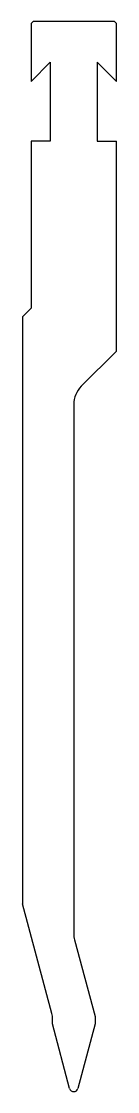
# Model space of a CAD drawing. Header units: metres. Extents: x -18 to 4, y -119 to 131.
import ezdxf

# ---------------------------------------------------------------- set-up
doc = ezdxf.new("R2010")
doc.units = ezdxf.units.M

msp = doc.modelspace()

# ---------------------------------------------------------------- linework, layer by layer
for p, q in [((-15.552908, 131.373157), (-16.052908, 130.873157)), ((-16.052908, 130.873157), (-16.052908, 117.373157)), ((3.447092, 131.373157), (-15.552908, 131.373157)), ((3.947092, 130.873157), (3.447092, 131.373157)), ((3.947092, 117.373157), (3.947092, 130.873157)), ((-16.052908, 117.373157), (-11.552908, 121.873157)), ((-11.552908, 121.873157), (-11.552908, 103.373157)), ((-0.552908, 121.873157), (-0.552908, 103.373157)), ((3.947092, 117.373157), (-0.552908, 121.873157)), ((-11.552908, 103.373157), (-16.052908, 103.373157)), ((-16.052908, 103.373157), (-16.052908, 64.373157)), ((-0.552908, 103.373157), (3.947092, 103.373157)), ((3.947092, 54.373157), (3.947092, 103.373157)), ((-16.052908, 64.373157), (-18.052908, 62.373157)), ((-18.052908, 62.373157), (-18.052908, -74.774084)), ((3.947092, 54.373157), (-4.295549, 46.130517)), ((-6.052908, 41.887876), (-6.052908, -81.656928)), ((-11.190572, -100.384673), (-18.052908, -74.774084)), ((-5.848463, -83.209842), (-1.052908, -101.107097)), ((-1.052908, -101.107097), (-1.052908, -102.830292)), ((-7.018834, -117.885662), (-11.052908, -102.830292)), ((-1.052908, -102.830292), (-5.086983, -117.885662))]:
    msp.add_line(p, q)
for centre, radius, start, end in [((-0.052908, 41.887876), 6, 135, 180), ((-0.052908, -81.656928), 6, 180, 195), ((-16.986127, -101.937588), 6, 351.443536, 15), ((-6.052908, -117.626843), 1, 195, 345)]:
    msp.add_arc(centre, radius, start, end)

doc.saveas('drawing.dxf')
